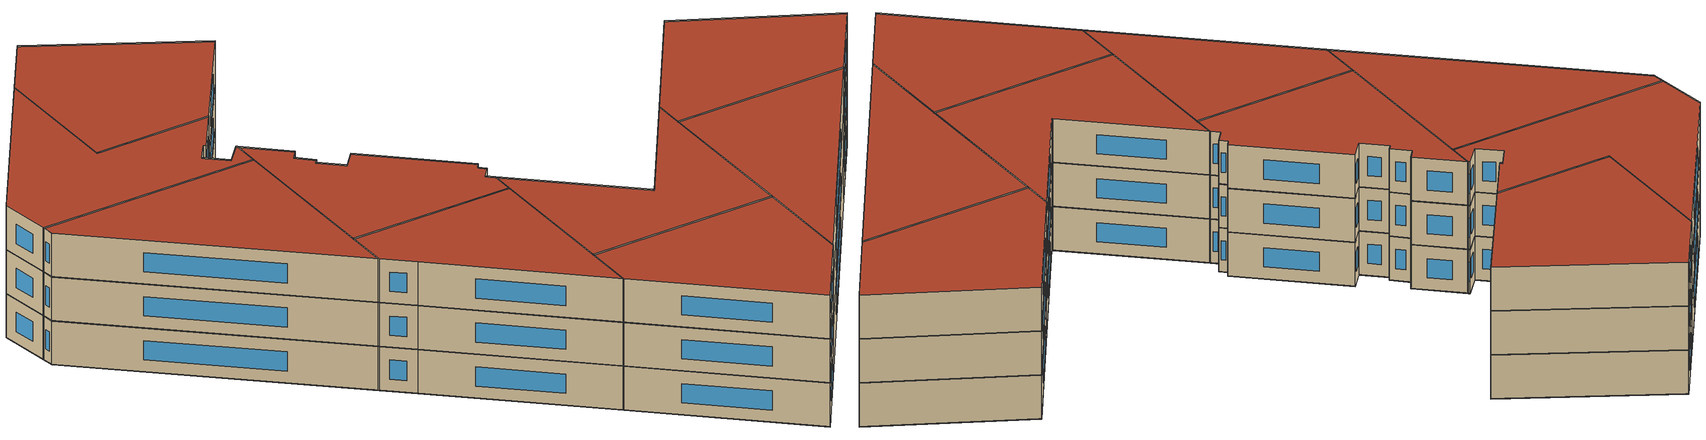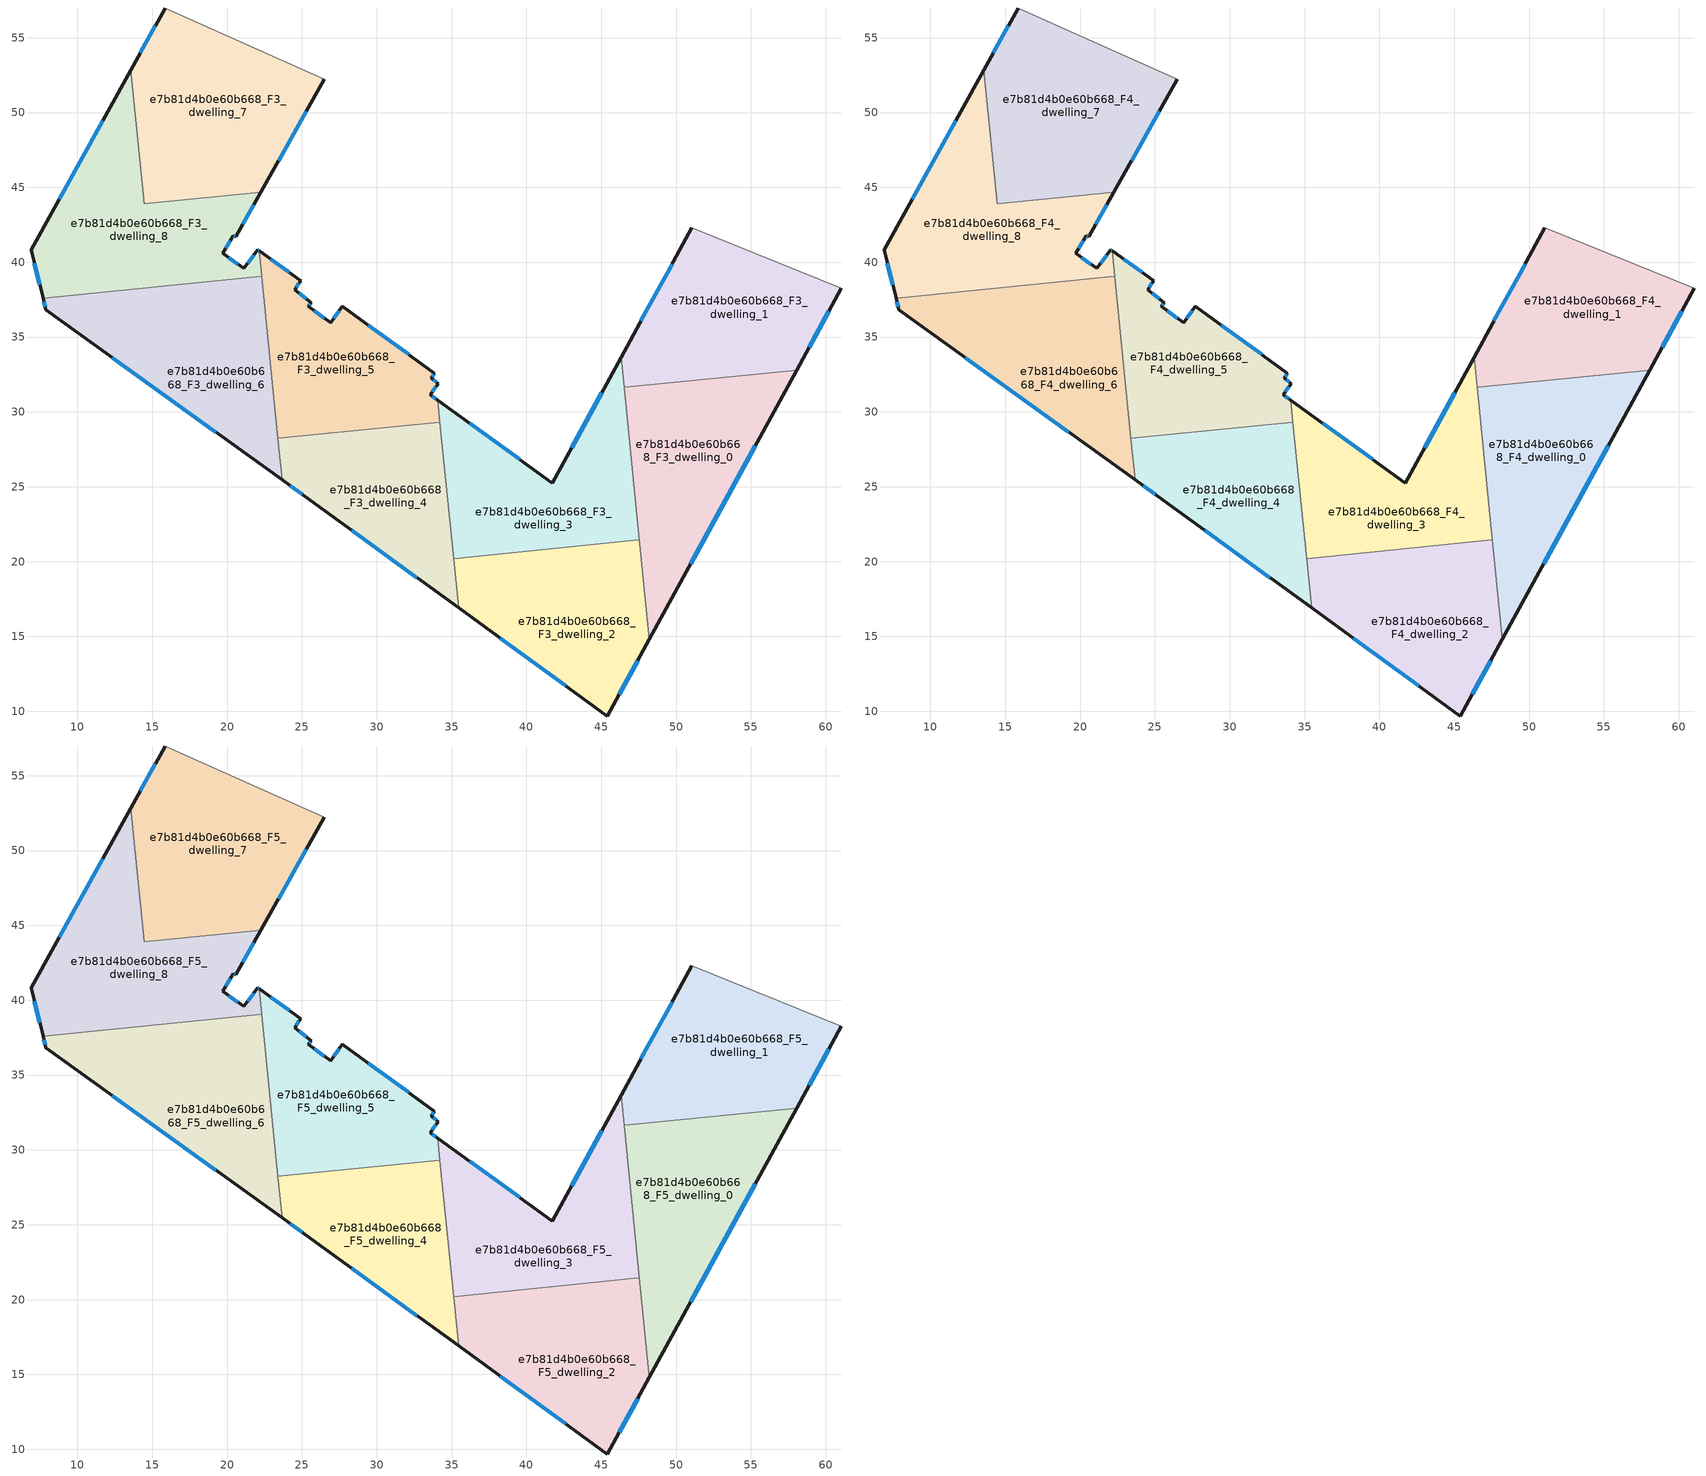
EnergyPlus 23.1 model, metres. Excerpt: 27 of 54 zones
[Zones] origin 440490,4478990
e7b81d4b0e60b668_F3_dwelling_0
 floor to e7b81d4b0e60b668_F2_dwelling_0 (EU_floor_Construction): 48.21,14.81 58.04,32.79 46.52,31.64 z9
 wall outside (EU_wall_Construction): 58.04,32.79 48.21,14.81 z9:12
 wall to e7b81d4b0e60b668_F3_dwelling_1 (EU_wall_Construction): 46.52,31.64 58.04,32.79 z9:12
 wall to e7b81d4b0e60b668_F3_dwelling_3 (EU_wall_Construction): 47.54,21.45 46.52,31.64 z9:12
 wall to e7b81d4b0e60b668_F3_dwelling_2 (EU_wall_Construction): 48.21,14.81 47.54,21.45 z9:12
 window (EU_Window_Construction): 55.28,27.74 50.97,19.86 z9.84:11.16
e7b81d4b0e60b668_F3_dwelling_1
 floor to e7b81d4b0e60b668_F2_dwelling_1 (EU_floor_Construction): 58.04,32.79 61.04,38.27 51.06,42.31 46.32,33.65 46.52,31.64 z9
 wall outside (EU_wall_Construction): 46.32,33.65 51.06,42.31 / 61.04,38.27 58.04,32.79 z9:12
 wall adiabatic (EU_wall_Construction): 51.06,42.31 61.04,38.27 z9:12
 wall to e7b81d4b0e60b668_F3_dwelling_3 (EU_wall_Construction): 46.52,31.64 46.32,33.65 z9:12
 window (EU_Window_Construction): 47.65,36.08 49.73,39.88 / 60.2,36.73 58.89,34.33 z9.84:11.16
e7b81d4b0e60b668_F3_dwelling_2
 floor to e7b81d4b0e60b668_F2_dwelling_2 (EU_floor_Construction): 45.41,9.68 48.21,14.81 47.54,21.45 35.13,20.21 35.46,16.91 z9
 wall outside (EU_wall_Construction): 48.21,14.81 45.41,9.68 35.46,16.91 z9:12
 wall to e7b81d4b0e60b668_F3_dwelling_3 (EU_wall_Construction): 35.13,20.21 47.54,21.45 z9:12
 wall to e7b81d4b0e60b668_F3_dwelling_4 (EU_wall_Construction): 35.46,16.91 35.13,20.21 z9:12
 window (EU_Window_Construction): 47.42,13.37 46.19,11.12 / 42.61,11.71 38.25,14.88 z9.84:11.16
e7b81d4b0e60b668_F3_dwelling_3
 floor to e7b81d4b0e60b668_F2_dwelling_3 (EU_floor_Construction): 47.54,21.45 46.32,33.65 41.72,25.24 41.67,25.28 34.07,30.79 35.13,20.21 z9
 wall outside (EU_wall_Construction): 34.07,30.79 41.67,25.28 41.72,25.24 46.32,33.65 z9:12
 wall to e7b81d4b0e60b668_F3_dwelling_5 (EU_wall_Construction): 34.22,29.33 34.07,30.79 z9:12
 wall to e7b81d4b0e60b668_F3_dwelling_4 (EU_wall_Construction): 35.13,20.21 34.22,29.32 z9:12
 window (EU_Window_Construction): 43.01,27.6 45.03,31.29 / 36.21,29.24 39.54,26.83 z9.84:11.16
e7b81d4b0e60b668_F3_dwelling_4
 floor to e7b81d4b0e60b668_F2_dwelling_4 (EU_floor_Construction): 35.46,16.91 34.22,29.33 23.4,28.24 23.68,25.46 25.55,24.11 z9
 wall outside (EU_wall_Construction): 35.46,16.91 25.55,24.11 23.68,25.46 z9:12
 wall to e7b81d4b0e60b668_F3_dwelling_5 (EU_wall_Construction): 23.4,28.24 34.22,29.33 z9:12
 wall to e7b81d4b0e60b668_F3_dwelling_6 (EU_wall_Construction): 23.68,25.46 23.4,28.24 z9:12
 window (EU_Window_Construction): 25.03,24.49 24.2,25.08 / 32.68,18.93 28.34,22.09 z9.84:11.16
e7b81d4b0e60b668_F3_dwelling_5
 floor to e7b81d4b0e60b668_F2_dwelling_5 (EU_floor_Construction): 34.22,29.33 34.07,30.79 33.57,31.15 34.09,31.9 33.64,32.26 33.85,32.6 27.71,37.06 26.91,35.96 25.42,37.06 25.61,37.31 24.51,38.16 24.91,38.76 22.14,40.77 23.4,28.24 z9
 wall outside (EU_wall_Construction): 22.14,40.77 24.91,38.76 24.51,38.16 25.61,37.31 25.42,37.06 26.91,35.96 27.71,37.06 33.85,32.6 33.64,32.26 34.09,31.9 33.57,31.15 34.07,30.79 z9:12
 wall to e7b81d4b0e60b668_F3_dwelling_8 (EU_wall_Construction): 22.31,39.05 22.14,40.77 z9:12
 wall to e7b81d4b0e60b668_F3_dwelling_6 (EU_wall_Construction): 23.4,28.24 22.31,39.05 z9:12
 window (EU_Window_Construction): 25.84,36.75 26.49,36.27 / 27.13,36.27 27.48,36.75 / 29.43,35.8 32.13,33.85 / 33.79,32.5 33.7,32.35 / 33.77,32.16 33.97,32 / 33.95,31.69 33.72,31.36 / 33.71,31.05 33.93,30.89 / 22.92,40.21 24.14,39.33 / 24.8,38.59 24.62,38.33 / 24.82,37.92 25.3,37.55 / 25.55,37.24 25.47,37.13 z9.84:11.16
e7b81d4b0e60b668_F3_dwelling_6
 floor to e7b81d4b0e60b668_F2_dwelling_6 (EU_floor_Construction): 23.68,25.46 22.31,39.05 7.7,37.59 7.89,36.81 z9
 wall outside (EU_wall_Construction): 23.68,25.46 7.89,36.81 7.7,37.59 z9:12
 wall to e7b81d4b0e60b668_F3_dwelling_8 (EU_wall_Construction): 7.7,37.59 22.31,39.05 z9:12
 window (EU_Window_Construction): 7.84,37.03 7.75,37.37 / 19.24,28.65 12.32,33.62 z9.84:11.16
e7b81d4b0e60b668_F3_dwelling_7
 floor to e7b81d4b0e60b668_F2_dwelling_7 (EU_floor_Construction): 22.24,44.68 26.49,52.22 15.86,56.99 13.55,52.82 14.45,43.9 z9
 wall outside (EU_wall_Construction): 26.49,52.22 22.24,44.68 / 13.55,52.82 15.86,56.99 z9:12
 wall to e7b81d4b0e60b668_F3_dwelling_8 (EU_wall_Construction): 22.24,44.68 14.45,43.9 13.55,52.82 z9:12
 wall adiabatic (EU_wall_Construction): 15.86,56.99 26.49,52.22 z9:12
 window (EU_Window_Construction): 25.29,50.1 23.43,46.8 / 14.2,53.99 15.21,55.82 z9.84:11.16
e7b81d4b0e60b668_F3_dwelling_8
 floor to e7b81d4b0e60b668_F2_dwelling_8 (EU_floor_Construction): 22.31,39.05 22.14,40.77 22.06,40.83 21.12,39.58 19.7,40.59 20.39,41.78 20.56,41.7 22.24,44.68 14.45,43.9 13.55,52.82 6.9,40.83 7.7,37.59 z9
 wall outside (EU_wall_Construction): 22.24,44.68 20.56,41.7 20.39,41.78 19.7,40.59 21.12,39.58 22.06,40.83 22.14,40.77 / 7.7,37.59 6.9,40.83 13.55,52.82 z9:12
 window (EU_Window_Construction): 21.77,43.84 21.03,42.53 / 20.51,41.72 20.44,41.75 / 20.2,41.44 19.89,40.93 / 20.1,40.31 20.72,39.87 / 21.38,39.93 21.79,40.48 / 22.08,40.81 22.12,40.79 / 7.48,38.5 7.13,39.92 / 8.77,44.2 11.68,49.45 z9.84:11.16
e7b81d4b0e60b668_F4_dwelling_0
 floor to e7b81d4b0e60b668_F3_dwelling_0 (EU_floor_Construction): 48.21,14.81 58.04,32.79 46.52,31.64 z12
 wall outside (EU_wall_Construction): 58.04,32.79 48.21,14.81 z12:15
 wall to e7b81d4b0e60b668_F4_dwelling_1 (EU_wall_Construction): 46.52,31.64 58.04,32.79 z12:15
 wall to e7b81d4b0e60b668_F4_dwelling_3 (EU_wall_Construction): 47.54,21.45 46.52,31.64 z12:15
 wall to e7b81d4b0e60b668_F4_dwelling_2 (EU_wall_Construction): 48.21,14.81 47.54,21.45 z12:15
 window (EU_Window_Construction): 55.28,27.74 50.97,19.86 z12.84:14.16
e7b81d4b0e60b668_F4_dwelling_1
 floor to e7b81d4b0e60b668_F3_dwelling_1 (EU_floor_Construction): 58.04,32.79 61.04,38.27 51.06,42.31 46.32,33.65 46.52,31.64 z12
 wall outside (EU_wall_Construction): 46.32,33.65 51.06,42.31 / 61.04,38.27 58.04,32.79 z12:15
 wall adiabatic (EU_wall_Construction): 51.06,42.31 61.04,38.27 z12:15
 wall to e7b81d4b0e60b668_F4_dwelling_3 (EU_wall_Construction): 46.52,31.64 46.32,33.65 z12:15
 window (EU_Window_Construction): 47.65,36.08 49.73,39.88 / 60.2,36.73 58.89,34.33 z12.84:14.16
e7b81d4b0e60b668_F4_dwelling_2
 floor to e7b81d4b0e60b668_F3_dwelling_2 (EU_floor_Construction): 45.41,9.68 48.21,14.81 47.54,21.45 35.13,20.21 35.46,16.91 z12
 wall outside (EU_wall_Construction): 48.21,14.81 45.41,9.68 35.46,16.91 z12:15
 wall to e7b81d4b0e60b668_F4_dwelling_3 (EU_wall_Construction): 35.13,20.21 47.54,21.45 z12:15
 wall to e7b81d4b0e60b668_F4_dwelling_4 (EU_wall_Construction): 35.46,16.91 35.13,20.21 z12:15
 window (EU_Window_Construction): 47.42,13.37 46.19,11.12 / 42.61,11.71 38.25,14.88 z12.84:14.16
e7b81d4b0e60b668_F4_dwelling_3
 floor to e7b81d4b0e60b668_F3_dwelling_3 (EU_floor_Construction): 47.54,21.45 46.32,33.65 41.72,25.24 41.67,25.28 34.07,30.79 35.13,20.21 z12
 wall outside (EU_wall_Construction): 34.07,30.79 41.67,25.28 41.72,25.24 46.32,33.65 z12:15
 wall to e7b81d4b0e60b668_F4_dwelling_5 (EU_wall_Construction): 34.22,29.33 34.07,30.79 z12:15
 wall to e7b81d4b0e60b668_F4_dwelling_4 (EU_wall_Construction): 35.13,20.21 34.22,29.32 z12:15
 window (EU_Window_Construction): 43.01,27.6 45.03,31.29 / 36.21,29.24 39.54,26.83 z12.84:14.16
e7b81d4b0e60b668_F4_dwelling_4
 floor to e7b81d4b0e60b668_F3_dwelling_4 (EU_floor_Construction): 35.46,16.91 34.22,29.33 23.4,28.24 23.68,25.46 25.55,24.11 z12
 wall outside (EU_wall_Construction): 35.46,16.91 25.55,24.11 23.68,25.46 z12:15
 wall to e7b81d4b0e60b668_F4_dwelling_5 (EU_wall_Construction): 23.4,28.24 34.22,29.33 z12:15
 wall to e7b81d4b0e60b668_F4_dwelling_6 (EU_wall_Construction): 23.68,25.46 23.4,28.24 z12:15
 window (EU_Window_Construction): 25.03,24.49 24.2,25.08 / 32.68,18.93 28.34,22.09 z12.84:14.16
e7b81d4b0e60b668_F4_dwelling_5
 floor to e7b81d4b0e60b668_F3_dwelling_5 (EU_floor_Construction): 34.22,29.33 34.07,30.79 33.57,31.15 34.09,31.9 33.64,32.26 33.85,32.6 27.71,37.06 26.91,35.96 25.42,37.06 25.61,37.31 24.51,38.16 24.91,38.76 22.14,40.77 23.4,28.24 z12
 wall outside (EU_wall_Construction): 22.14,40.77 24.91,38.76 24.51,38.16 25.61,37.31 25.42,37.06 26.91,35.96 27.71,37.06 33.85,32.6 33.64,32.26 34.09,31.9 33.57,31.15 34.07,30.79 z12:15
 wall to e7b81d4b0e60b668_F4_dwelling_8 (EU_wall_Construction): 22.31,39.05 22.14,40.77 z12:15
 wall to e7b81d4b0e60b668_F4_dwelling_6 (EU_wall_Construction): 23.4,28.24 22.31,39.05 z12:15
 window (EU_Window_Construction): 25.84,36.75 26.49,36.27 / 27.13,36.27 27.48,36.75 / 29.43,35.8 32.13,33.85 / 33.79,32.5 33.7,32.35 / 33.77,32.16 33.97,32 / 33.95,31.69 33.72,31.36 / 33.71,31.05 33.93,30.89 / 22.92,40.21 24.14,39.33 / 24.8,38.59 24.62,38.33 / 24.82,37.92 25.3,37.55 / 25.55,37.24 25.47,37.13 z12.84:14.16
e7b81d4b0e60b668_F4_dwelling_6
 floor to e7b81d4b0e60b668_F3_dwelling_6 (EU_floor_Construction): 23.68,25.46 22.31,39.05 7.7,37.59 7.89,36.81 z12
 wall outside (EU_wall_Construction): 23.68,25.46 7.89,36.81 7.7,37.59 z12:15
 wall to e7b81d4b0e60b668_F4_dwelling_8 (EU_wall_Construction): 7.7,37.59 22.31,39.05 z12:15
 window (EU_Window_Construction): 7.84,37.03 7.75,37.37 / 19.24,28.65 12.32,33.62 z12.84:14.16
e7b81d4b0e60b668_F4_dwelling_7
 floor to e7b81d4b0e60b668_F3_dwelling_7 (EU_floor_Construction): 22.24,44.68 26.49,52.22 15.86,56.99 13.55,52.82 14.45,43.9 z12
 wall outside (EU_wall_Construction): 26.49,52.22 22.24,44.68 / 13.55,52.82 15.86,56.99 z12:15
 wall to e7b81d4b0e60b668_F4_dwelling_8 (EU_wall_Construction): 22.24,44.68 14.45,43.9 13.55,52.82 z12:15
 wall adiabatic (EU_wall_Construction): 15.86,56.99 26.49,52.22 z12:15
 window (EU_Window_Construction): 25.29,50.1 23.43,46.8 / 14.2,53.99 15.21,55.82 z12.84:14.16
e7b81d4b0e60b668_F4_dwelling_8
 floor to e7b81d4b0e60b668_F3_dwelling_8 (EU_floor_Construction): 22.31,39.05 22.14,40.77 22.06,40.83 21.12,39.58 19.7,40.59 20.39,41.78 20.56,41.7 22.24,44.68 14.45,43.9 13.55,52.82 6.9,40.83 7.7,37.59 z12
 wall outside (EU_wall_Construction): 22.24,44.68 20.56,41.7 20.39,41.78 19.7,40.59 21.12,39.58 22.06,40.83 22.14,40.77 / 7.7,37.59 6.9,40.83 13.55,52.82 z12:15
 window (EU_Window_Construction): 21.77,43.84 21.03,42.53 / 20.51,41.72 20.44,41.75 / 20.2,41.44 19.89,40.93 / 20.1,40.31 20.72,39.87 / 21.38,39.93 21.79,40.48 / 22.08,40.81 22.12,40.79 / 7.48,38.5 7.13,39.92 / 8.77,44.2 11.68,49.45 z12.84:14.16
e7b81d4b0e60b668_F5_dwelling_0
 floor to e7b81d4b0e60b668_F4_dwelling_0 (EU_floor_Construction): 48.21,14.81 58.04,32.79 46.52,31.64 z15
 wall outside (EU_wall_Construction): 58.04,32.79 48.21,14.81 z15:18
 wall to e7b81d4b0e60b668_F5_dwelling_1 (EU_wall_Construction): 46.52,31.64 58.04,32.79 z15:18
 wall to e7b81d4b0e60b668_F5_dwelling_3 (EU_wall_Construction): 47.54,21.45 46.52,31.64 z15:18
 wall to e7b81d4b0e60b668_F5_dwelling_2 (EU_wall_Construction): 48.21,14.81 47.54,21.45 z15:18
 window (EU_Window_Construction): 55.28,27.74 50.97,19.86 z15.84:17.16
 roof outside (EU_roof_Construction): 58.04,32.79 48.21,14.81 46.52,31.64 z18
e7b81d4b0e60b668_F5_dwelling_1
 floor to e7b81d4b0e60b668_F4_dwelling_1 (EU_floor_Construction): 58.04,32.79 61.04,38.27 51.06,42.31 46.32,33.65 46.52,31.64 z15
 wall outside (EU_wall_Construction): 46.32,33.65 51.06,42.31 / 61.04,38.27 58.04,32.79 z15:18
 wall adiabatic (EU_wall_Construction): 51.06,42.31 61.04,38.27 z15:18
 wall to e7b81d4b0e60b668_F5_dwelling_3 (EU_wall_Construction): 46.52,31.64 46.32,33.65 z15:18
 window (EU_Window_Construction): 47.65,36.08 49.73,39.88 / 60.2,36.73 58.89,34.33 z15.84:17.16
 roof outside (EU_roof_Construction): 61.04,38.27 58.04,32.79 46.52,31.64 46.32,33.65 51.06,42.31 z18
e7b81d4b0e60b668_F5_dwelling_2
 floor to e7b81d4b0e60b668_F4_dwelling_2 (EU_floor_Construction): 45.41,9.68 48.21,14.81 47.54,21.45 35.13,20.21 35.46,16.91 z15
 wall outside (EU_wall_Construction): 48.21,14.81 45.41,9.68 35.46,16.91 z15:18
 wall to e7b81d4b0e60b668_F5_dwelling_3 (EU_wall_Construction): 35.13,20.21 47.54,21.45 z15:18
 wall to e7b81d4b0e60b668_F5_dwelling_4 (EU_wall_Construction): 35.46,16.91 35.13,20.21 z15:18
 window (EU_Window_Construction): 47.42,13.37 46.19,11.12 / 42.61,11.71 38.25,14.88 z15.84:17.16
 roof outside (EU_roof_Construction): 47.54,21.45 48.21,14.81 45.41,9.68 35.46,16.91 35.13,20.21 z18
e7b81d4b0e60b668_F5_dwelling_3
 floor to e7b81d4b0e60b668_F4_dwelling_3 (EU_floor_Construction): 47.54,21.45 46.32,33.65 41.72,25.24 41.67,25.28 34.07,30.79 35.13,20.21 z15
 wall outside (EU_wall_Construction): 34.07,30.79 41.67,25.28 41.72,25.24 46.32,33.65 z15:18
 wall to e7b81d4b0e60b668_F5_dwelling_5 (EU_wall_Construction): 34.22,29.33 34.07,30.79 z15:18
 wall to e7b81d4b0e60b668_F5_dwelling_4 (EU_wall_Construction): 35.13,20.21 34.22,29.32 z15:18
 window (EU_Window_Construction): 43.01,27.6 45.03,31.29 / 36.21,29.24 39.54,26.83 z15.84:17.16
 roof outside (EU_roof_Construction): 46.32,33.65 47.54,21.45 35.13,20.21 34.07,30.79 41.67,25.28 41.72,25.24 z18
e7b81d4b0e60b668_F5_dwelling_4
 floor to e7b81d4b0e60b668_F4_dwelling_4 (EU_floor_Construction): 35.46,16.91 34.22,29.33 23.4,28.24 23.68,25.46 25.55,24.11 z15
 wall outside (EU_wall_Construction): 35.46,16.91 25.55,24.11 23.68,25.46 z15:18
 wall to e7b81d4b0e60b668_F5_dwelling_5 (EU_wall_Construction): 23.4,28.24 34.22,29.33 z15:18
 wall to e7b81d4b0e60b668_F5_dwelling_6 (EU_wall_Construction): 23.68,25.46 23.4,28.24 z15:18
 window (EU_Window_Construction): 25.03,24.49 24.2,25.08 / 32.68,18.93 28.34,22.09 z15.84:17.16
 roof outside (EU_roof_Construction): 34.22,29.33 35.46,16.91 25.55,24.11 23.68,25.46 23.4,28.24 z18
e7b81d4b0e60b668_F5_dwelling_5
 floor to e7b81d4b0e60b668_F4_dwelling_5 (EU_floor_Construction): 34.22,29.33 34.07,30.79 33.57,31.15 34.09,31.9 33.64,32.26 33.85,32.6 27.71,37.06 26.91,35.96 25.42,37.06 25.61,37.31 24.51,38.16 24.91,38.76 22.14,40.77 23.4,28.24 z15
 wall outside (EU_wall_Construction): 22.14,40.77 24.91,38.76 24.51,38.16 25.61,37.31 25.42,37.06 26.91,35.96 27.71,37.06 33.85,32.6 33.64,32.26 34.09,31.9 33.57,31.15 34.07,30.79 z15:18
 wall to e7b81d4b0e60b668_F5_dwelling_8 (EU_wall_Construction): 22.31,39.05 22.14,40.77 z15:18
 wall to e7b81d4b0e60b668_F5_dwelling_6 (EU_wall_Construction): 23.4,28.24 22.31,39.05 z15:18
 window (EU_Window_Construction): 25.84,36.75 26.49,36.27 / 27.13,36.27 27.48,36.75 / 29.43,35.8 32.13,33.85 / 33.79,32.5 33.7,32.35 / 33.77,32.16 33.97,32 / 33.95,31.69 33.72,31.36 / 33.71,31.05 33.93,30.89 / 22.92,40.21 24.14,39.33 / 24.8,38.59 24.62,38.33 / 24.82,37.92 25.3,37.55 / 25.55,37.24 25.47,37.13 z15.84:17.16
 roof outside (EU_roof_Construction): 27.71,37.06 33.85,32.6 33.64,32.26 34.09,31.9 33.57,31.15 34.07,30.79 34.22,29.33 23.4,28.24 22.14,40.77 24.91,38.76 24.51,38.16 25.61,37.31 25.42,37.06 26.91,35.96 z18
e7b81d4b0e60b668_F5_dwelling_6
 floor to e7b81d4b0e60b668_F4_dwelling_6 (EU_floor_Construction): 23.68,25.46 22.31,39.05 7.7,37.59 7.89,36.81 z15
 wall outside (EU_wall_Construction): 23.68,25.46 7.89,36.81 7.7,37.59 z15:18
 wall to e7b81d4b0e60b668_F5_dwelling_8 (EU_wall_Construction): 7.7,37.59 22.31,39.05 z15:18
 window (EU_Window_Construction): 7.84,37.03 7.75,37.37 / 19.24,28.65 12.32,33.62 z15.84:17.16
 roof outside (EU_roof_Construction): 22.31,39.05 23.68,25.46 7.89,36.81 7.7,37.59 z18
e7b81d4b0e60b668_F5_dwelling_7
 floor to e7b81d4b0e60b668_F4_dwelling_7 (EU_floor_Construction): 22.24,44.68 26.49,52.22 15.86,56.99 13.55,52.82 14.45,43.9 z15
 wall outside (EU_wall_Construction): 26.49,52.22 22.24,44.68 / 13.55,52.82 15.86,56.99 z15:18
 wall to e7b81d4b0e60b668_F5_dwelling_8 (EU_wall_Construction): 22.24,44.68 14.45,43.9 13.55,52.82 z15:18
 wall adiabatic (EU_wall_Construction): 15.86,56.99 26.49,52.22 z15:18
 window (EU_Window_Construction): 25.29,50.1 23.43,46.8 / 14.2,53.99 15.21,55.82 z15.84:17.16
 roof outside (EU_roof_Construction): 26.49,52.22 22.24,44.68 14.45,43.9 13.55,52.82 15.86,56.99 z18
e7b81d4b0e60b668_F5_dwelling_8
 floor to e7b81d4b0e60b668_F4_dwelling_8 (EU_floor_Construction): 22.31,39.05 22.14,40.77 22.06,40.83 21.12,39.58 19.7,40.59 20.39,41.78 20.56,41.7 22.24,44.68 14.45,43.9 13.55,52.82 6.9,40.83 7.7,37.59 z15
 wall outside (EU_wall_Construction): 22.24,44.68 20.56,41.7 20.39,41.78 19.7,40.59 21.12,39.58 22.06,40.83 22.14,40.77 / 7.7,37.59 6.9,40.83 13.55,52.82 z15:18
 window (EU_Window_Construction): 21.77,43.84 21.03,42.53 / 20.51,41.72 20.44,41.75 / 20.2,41.44 19.89,40.93 / 20.1,40.31 20.72,39.87 / 21.38,39.93 21.79,40.48 / 22.08,40.81 22.12,40.79 / 7.48,38.5 7.13,39.92 / 8.77,44.2 11.68,49.45 z15.84:17.16
 roof outside (EU_roof_Construction): 22.24,44.68 20.56,41.7 20.39,41.78 19.7,40.59 21.12,39.58 22.06,40.83 22.14,40.77 22.31,39.05 7.7,37.59 6.9,40.83 13.55,52.82 14.45,43.9 z18
[Building]
EU S2 Campaign: North Axis=0; Terrain=City; Solar Distribution=FullExterior
[Site:Location]
Madrid: Latitude=40.5; Longitude=-3.5; Time Zone=1; Elevation=609
[SizingPeriod:WeatherFileDays]
AnnualSizingPeriod: Begin Month=1; Begin Day of Month=1; End Month=12; End Day of Month=31; Day of Week for Start Day=Monday; Use Weather File Daylight Saving Period=No; Use Weather File Rain and Snow Indicators=No
[MATERIAL]
EU_InternalMass_Material: Roughness=MediumRough; Thickness=0.1; Conductivity=1; Density=1800; Specific Heat=900; Thermal Absorptance=0.9; Solar Absorptance=0.7; Visible Absorptance=0.7
[MATERIAL:NOMASS] Roughness=MediumRough; Thermal Absorptance=0.9; Solar Absorptance=0.7; Visible Absorptance=0.7
Name | Thermal Resistance
EU_wall_NoMass; EU_roof_NoMass | 2.16768
EU_floor_NoMass | 1.14339
[WINDOWMATERIAL:SIMPLEGLAZINGSYSTEM]
EU_Window_SimpleGlazing: UFactor=3.23888; Solar Heat Gain Coefficient=0.85; Visible Transmittance=0.85
[CONSTRUCTION]
EU_wall_Construction: EU_wall_NoMass
EU_roof_Construction: EU_roof_NoMass
EU_floor_Construction: EU_floor_NoMass
EU_InternalMass_Construction: EU_InternalMass_Material
EU_Window_Construction: EU_Window_SimpleGlazing
[ZONE] Type=1; Multiplier=1; Ceiling Height=autocalculate; Floor Area=autocalculate; Part of Total Floor Area=Yes
Name | Volume
e7b81d4b0e60b668_F3_dwelling_0; e7b81d4b0e60b668_F4_dwelling_0; e7b81d4b0e60b668_F5_dwelling_0 | 293.744
e7b81d4b0e60b668_F3_dwelling_1; e7b81d4b0e60b668_F4_dwelling_1; e7b81d4b0e60b668_F5_dwelling_1 | 293.712
e7b81d4b0e60b668_F3_dwelling_2; e7b81d4b0e60b668_F4_dwelling_2; e7b81d4b0e60b668_F5_dwelling_2 | 293.648
e7b81d4b0e60b668_F3_dwelling_3; e7b81d4b0e60b668_F4_dwelling_3; e7b81d4b0e60b668_F5_dwelling_3 | 293.697
e7b81d4b0e60b668_F3_dwelling_4; e7b81d4b0e60b668_F4_dwelling_4; e7b81d4b0e60b668_F5_dwelling_4 | 248.99
e7b81d4b0e60b668_F3_dwelling_5; e7b81d4b0e60b668_F4_dwelling_5; e7b81d4b0e60b668_F5_dwelling_5 | 248.988
e7b81d4b0e60b668_F3_dwelling_6; e7b81d4b0e60b668_F4_dwelling_6; e7b81d4b0e60b668_F5_dwelling_6 | 316.08
e7b81d4b0e60b668_F3_dwelling_7; e7b81d4b0e60b668_F4_dwelling_7; e7b81d4b0e60b668_F5_dwelling_7 | 338.457
e7b81d4b0e60b668_F3_dwelling_8; e7b81d4b0e60b668_F4_dwelling_8; e7b81d4b0e60b668_F5_dwelling_8 | 316.096
[INTERNALMASS] Construction=EU_InternalMass_Construction
Name | Zone or ZoneList | Surface Area
e7b81d4b0e60b668_F3_dwelling_0_EU_InternalMass | e7b81d4b0e60b668_F3_dwelling_0 | 97.9115
e7b81d4b0e60b668_F3_dwelling_1_EU_InternalMass | e7b81d4b0e60b668_F3_dwelling_1 | 97.9032
e7b81d4b0e60b668_F3_dwelling_2_EU_InternalMass | e7b81d4b0e60b668_F3_dwelling_2 | 97.8809
e7b81d4b0e60b668_F3_dwelling_3_EU_InternalMass | e7b81d4b0e60b668_F3_dwelling_3 | 97.8991
e7b81d4b0e60b668_F3_dwelling_4_EU_InternalMass | e7b81d4b0e60b668_F3_dwelling_4 | 82.9968
e7b81d4b0e60b668_F3_dwelling_5_EU_InternalMass | e7b81d4b0e60b668_F3_dwelling_5 | 82.9958
e7b81d4b0e60b668_F3_dwelling_6_EU_InternalMass | e7b81d4b0e60b668_F3_dwelling_6 | 105.367
e7b81d4b0e60b668_F3_dwelling_7_EU_InternalMass | e7b81d4b0e60b668_F3_dwelling_7 | 112.819
e7b81d4b0e60b668_F3_dwelling_8_EU_InternalMass | e7b81d4b0e60b668_F3_dwelling_8 | 105.365
e7b81d4b0e60b668_F4_dwelling_0_EU_InternalMass | e7b81d4b0e60b668_F4_dwelling_0 | 97.9115
e7b81d4b0e60b668_F4_dwelling_1_EU_InternalMass | e7b81d4b0e60b668_F4_dwelling_1 | 97.9032
e7b81d4b0e60b668_F4_dwelling_2_EU_InternalMass | e7b81d4b0e60b668_F4_dwelling_2 | 97.8809
e7b81d4b0e60b668_F4_dwelling_3_EU_InternalMass | e7b81d4b0e60b668_F4_dwelling_3 | 97.8991
e7b81d4b0e60b668_F4_dwelling_4_EU_InternalMass | e7b81d4b0e60b668_F4_dwelling_4 | 82.9968
e7b81d4b0e60b668_F4_dwelling_5_EU_InternalMass | e7b81d4b0e60b668_F4_dwelling_5 | 82.9958
e7b81d4b0e60b668_F4_dwelling_6_EU_InternalMass | e7b81d4b0e60b668_F4_dwelling_6 | 105.367
e7b81d4b0e60b668_F4_dwelling_7_EU_InternalMass | e7b81d4b0e60b668_F4_dwelling_7 | 112.819
e7b81d4b0e60b668_F4_dwelling_8_EU_InternalMass | e7b81d4b0e60b668_F4_dwelling_8 | 105.365
e7b81d4b0e60b668_F5_dwelling_0_EU_InternalMass | e7b81d4b0e60b668_F5_dwelling_0 | 97.9115
e7b81d4b0e60b668_F5_dwelling_1_EU_InternalMass | e7b81d4b0e60b668_F5_dwelling_1 | 97.9032
e7b81d4b0e60b668_F5_dwelling_2_EU_InternalMass | e7b81d4b0e60b668_F5_dwelling_2 | 97.8809
e7b81d4b0e60b668_F5_dwelling_3_EU_InternalMass | e7b81d4b0e60b668_F5_dwelling_3 | 97.8991
e7b81d4b0e60b668_F5_dwelling_4_EU_InternalMass | e7b81d4b0e60b668_F5_dwelling_4 | 82.9968
e7b81d4b0e60b668_F5_dwelling_5_EU_InternalMass | e7b81d4b0e60b668_F5_dwelling_5 | 82.9958
e7b81d4b0e60b668_F5_dwelling_6_EU_InternalMass | e7b81d4b0e60b668_F5_dwelling_6 | 105.367
e7b81d4b0e60b668_F5_dwelling_7_EU_InternalMass | e7b81d4b0e60b668_F5_dwelling_7 | 112.819
e7b81d4b0e60b668_F5_dwelling_8_EU_InternalMass | e7b81d4b0e60b668_F5_dwelling_8 | 105.365
[OTHEREQUIPMENT] Fuel Type=Electricity; Design Level Calculation Method=Watts/Area; Power per Zone Floor Area=1; Fraction Latent=0; Fraction Radiant=0; Fraction Lost=0; Carbon Dioxide Generation Rate=0; EndUse Subcategory=EU_Step8_InternalGains
Name | Zone or ZoneList or Space or SpaceList | Schedule
EU_Step8_InternalGain_e7b81d4b0e60b668_F3_dwelling_0_f000 | e7b81d4b0e60b668_F3_dwelling_0 | EU_Step8_GainSchedule_e7b81d4b0e60b668_F3_dwelling_0_f000
EU_Step8_InternalGain_e7b81d4b0e60b668_F3_dwelling_1_f000 | e7b81d4b0e60b668_F3_dwelling_1 | EU_Step8_GainSchedule_e7b81d4b0e60b668_F3_dwelling_1_f000
EU_Step8_InternalGain_e7b81d4b0e60b668_F3_dwelling_2_f000 | e7b81d4b0e60b668_F3_dwelling_2 | EU_Step8_GainSchedule_e7b81d4b0e60b668_F3_dwelling_2_f000
EU_Step8_InternalGain_e7b81d4b0e60b668_F3_dwelling_3_f000 | e7b81d4b0e60b668_F3_dwelling_3 | EU_Step8_GainSchedule_e7b81d4b0e60b668_F3_dwelling_3_f000
EU_Step8_InternalGain_e7b81d4b0e60b668_F3_dwelling_4_f000 | e7b81d4b0e60b668_F3_dwelling_4 | EU_Step8_GainSchedule_e7b81d4b0e60b668_F3_dwelling_4_f000
EU_Step8_InternalGain_e7b81d4b0e60b668_F3_dwelling_5_f000 | e7b81d4b0e60b668_F3_dwelling_5 | EU_Step8_GainSchedule_e7b81d4b0e60b668_F3_dwelling_5_f000
EU_Step8_InternalGain_e7b81d4b0e60b668_F3_dwelling_6_f000 | e7b81d4b0e60b668_F3_dwelling_6 | EU_Step8_GainSchedule_e7b81d4b0e60b668_F3_dwelling_6_f000
EU_Step8_InternalGain_e7b81d4b0e60b668_F3_dwelling_7_f000 | e7b81d4b0e60b668_F3_dwelling_7 | EU_Step8_GainSchedule_e7b81d4b0e60b668_F3_dwelling_7_f000
EU_Step8_InternalGain_e7b81d4b0e60b668_F3_dwelling_8_f000 | e7b81d4b0e60b668_F3_dwelling_8 | EU_Step8_GainSchedule_e7b81d4b0e60b668_F3_dwelling_8_f000
EU_Step8_InternalGain_e7b81d4b0e60b668_F4_dwelling_0_f000 | e7b81d4b0e60b668_F4_dwelling_0 | EU_Step8_GainSchedule_e7b81d4b0e60b668_F4_dwelling_0_f000
EU_Step8_InternalGain_e7b81d4b0e60b668_F4_dwelling_1_f000 | e7b81d4b0e60b668_F4_dwelling_1 | EU_Step8_GainSchedule_e7b81d4b0e60b668_F4_dwelling_1_f000
EU_Step8_InternalGain_e7b81d4b0e60b668_F4_dwelling_2_f000 | e7b81d4b0e60b668_F4_dwelling_2 | EU_Step8_GainSchedule_e7b81d4b0e60b668_F4_dwelling_2_f000
EU_Step8_InternalGain_e7b81d4b0e60b668_F4_dwelling_3_f000 | e7b81d4b0e60b668_F4_dwelling_3 | EU_Step8_GainSchedule_e7b81d4b0e60b668_F4_dwelling_3_f000
EU_Step8_InternalGain_e7b81d4b0e60b668_F4_dwelling_4_f000 | e7b81d4b0e60b668_F4_dwelling_4 | EU_Step8_GainSchedule_e7b81d4b0e60b668_F4_dwelling_4_f000
EU_Step8_InternalGain_e7b81d4b0e60b668_F4_dwelling_5_f000 | e7b81d4b0e60b668_F4_dwelling_5 | EU_Step8_GainSchedule_e7b81d4b0e60b668_F4_dwelling_5_f000
EU_Step8_InternalGain_e7b81d4b0e60b668_F4_dwelling_6_f000 | e7b81d4b0e60b668_F4_dwelling_6 | EU_Step8_GainSchedule_e7b81d4b0e60b668_F4_dwelling_6_f000
EU_Step8_InternalGain_e7b81d4b0e60b668_F4_dwelling_7_f000 | e7b81d4b0e60b668_F4_dwelling_7 | EU_Step8_GainSchedule_e7b81d4b0e60b668_F4_dwelling_7_f000
EU_Step8_InternalGain_e7b81d4b0e60b668_F4_dwelling_8_f000 | e7b81d4b0e60b668_F4_dwelling_8 | EU_Step8_GainSchedule_e7b81d4b0e60b668_F4_dwelling_8_f000
EU_Step8_InternalGain_e7b81d4b0e60b668_F5_dwelling_0_f000 | e7b81d4b0e60b668_F5_dwelling_0 | EU_Step8_GainSchedule_e7b81d4b0e60b668_F5_dwelling_0_f000
EU_Step8_InternalGain_e7b81d4b0e60b668_F5_dwelling_1_f000 | e7b81d4b0e60b668_F5_dwelling_1 | EU_Step8_GainSchedule_e7b81d4b0e60b668_F5_dwelling_1_f000
EU_Step8_InternalGain_e7b81d4b0e60b668_F5_dwelling_2_f000 | e7b81d4b0e60b668_F5_dwelling_2 | EU_Step8_GainSchedule_e7b81d4b0e60b668_F5_dwelling_2_f000
EU_Step8_InternalGain_e7b81d4b0e60b668_F5_dwelling_3_f000 | e7b81d4b0e60b668_F5_dwelling_3 | EU_Step8_GainSchedule_e7b81d4b0e60b668_F5_dwelling_3_f000
EU_Step8_InternalGain_e7b81d4b0e60b668_F5_dwelling_4_f000 | e7b81d4b0e60b668_F5_dwelling_4 | EU_Step8_GainSchedule_e7b81d4b0e60b668_F5_dwelling_4_f000
EU_Step8_InternalGain_e7b81d4b0e60b668_F5_dwelling_5_f000 | e7b81d4b0e60b668_F5_dwelling_5 | EU_Step8_GainSchedule_e7b81d4b0e60b668_F5_dwelling_5_f000
EU_Step8_InternalGain_e7b81d4b0e60b668_F5_dwelling_6_f000 | e7b81d4b0e60b668_F5_dwelling_6 | EU_Step8_GainSchedule_e7b81d4b0e60b668_F5_dwelling_6_f000
EU_Step8_InternalGain_e7b81d4b0e60b668_F5_dwelling_7_f000 | e7b81d4b0e60b668_F5_dwelling_7 | EU_Step8_GainSchedule_e7b81d4b0e60b668_F5_dwelling_7_f000
EU_Step8_InternalGain_e7b81d4b0e60b668_F5_dwelling_8_f000 | e7b81d4b0e60b668_F5_dwelling_8 | EU_Step8_GainSchedule_e7b81d4b0e60b668_F5_dwelling_8_f000
[ZONEVENTILATION:DESIGNFLOWRATE] Schedule=EU_AlwaysOn; Design Flow Rate Calculation Method=AirChanges/Hour; Air Changes per Hour=0.480546; Ventilation Type=Natural; Fan Pressure Rise=0; Fan Total Efficiency=1; Constant Term Coefficient=1; Temperature Term Coefficient=0; Velocity Term Coefficient=0; Velocity Squared Term Coefficient=0; Minimum Indoor Temperature=-100; Maximum Indoor Temperature=100; Delta Temperature=-100; Minimum Outdoor Temperature=-100; Maximum Outdoor Temperature=100; Maximum Wind Speed=40
Name | Zone or ZoneList or Space or SpaceList
EU_ConstantAir_e7b81d4b0e60b668_F3_dwelling_0 | e7b81d4b0e60b668_F3_dwelling_0
EU_ConstantAir_e7b81d4b0e60b668_F3_dwelling_1 | e7b81d4b0e60b668_F3_dwelling_1
EU_ConstantAir_e7b81d4b0e60b668_F3_dwelling_2 | e7b81d4b0e60b668_F3_dwelling_2
EU_ConstantAir_e7b81d4b0e60b668_F3_dwelling_3 | e7b81d4b0e60b668_F3_dwelling_3
EU_ConstantAir_e7b81d4b0e60b668_F3_dwelling_4 | e7b81d4b0e60b668_F3_dwelling_4
EU_ConstantAir_e7b81d4b0e60b668_F3_dwelling_5 | e7b81d4b0e60b668_F3_dwelling_5
EU_ConstantAir_e7b81d4b0e60b668_F3_dwelling_6 | e7b81d4b0e60b668_F3_dwelling_6
EU_ConstantAir_e7b81d4b0e60b668_F3_dwelling_7 | e7b81d4b0e60b668_F3_dwelling_7
EU_ConstantAir_e7b81d4b0e60b668_F3_dwelling_8 | e7b81d4b0e60b668_F3_dwelling_8
EU_ConstantAir_e7b81d4b0e60b668_F4_dwelling_0 | e7b81d4b0e60b668_F4_dwelling_0
EU_ConstantAir_e7b81d4b0e60b668_F4_dwelling_1 | e7b81d4b0e60b668_F4_dwelling_1
EU_ConstantAir_e7b81d4b0e60b668_F4_dwelling_2 | e7b81d4b0e60b668_F4_dwelling_2
EU_ConstantAir_e7b81d4b0e60b668_F4_dwelling_3 | e7b81d4b0e60b668_F4_dwelling_3
EU_ConstantAir_e7b81d4b0e60b668_F4_dwelling_4 | e7b81d4b0e60b668_F4_dwelling_4
EU_ConstantAir_e7b81d4b0e60b668_F4_dwelling_5 | e7b81d4b0e60b668_F4_dwelling_5
EU_ConstantAir_e7b81d4b0e60b668_F4_dwelling_6 | e7b81d4b0e60b668_F4_dwelling_6
EU_ConstantAir_e7b81d4b0e60b668_F4_dwelling_7 | e7b81d4b0e60b668_F4_dwelling_7
EU_ConstantAir_e7b81d4b0e60b668_F4_dwelling_8 | e7b81d4b0e60b668_F4_dwelling_8
EU_ConstantAir_e7b81d4b0e60b668_F5_dwelling_0 | e7b81d4b0e60b668_F5_dwelling_0
EU_ConstantAir_e7b81d4b0e60b668_F5_dwelling_1 | e7b81d4b0e60b668_F5_dwelling_1
EU_ConstantAir_e7b81d4b0e60b668_F5_dwelling_2 | e7b81d4b0e60b668_F5_dwelling_2
EU_ConstantAir_e7b81d4b0e60b668_F5_dwelling_3 | e7b81d4b0e60b668_F5_dwelling_3
EU_ConstantAir_e7b81d4b0e60b668_F5_dwelling_4 | e7b81d4b0e60b668_F5_dwelling_4
EU_ConstantAir_e7b81d4b0e60b668_F5_dwelling_5 | e7b81d4b0e60b668_F5_dwelling_5
EU_ConstantAir_e7b81d4b0e60b668_F5_dwelling_6 | e7b81d4b0e60b668_F5_dwelling_6
EU_ConstantAir_e7b81d4b0e60b668_F5_dwelling_7 | e7b81d4b0e60b668_F5_dwelling_7
EU_ConstantAir_e7b81d4b0e60b668_F5_dwelling_8 | e7b81d4b0e60b668_F5_dwelling_8
[HVACTEMPLATE:THERMOSTAT] Constant Heating Setpoint=20; Constant Cooling Setpoint=50
EU_HeatOnly_e7b81d4b0e60b668_F2_dwelling_8; EU_HeatOnly_e7b81d4b0e60b668_F3_dwelling_0; EU_HeatOnly_e7b81d4b0e60b668_F3_dwelling_1; EU_HeatOnly_e7b81d4b0e60b668_F3_dwelling_2; EU_HeatOnly_e7b81d4b0e60b668_F3_dwelling_3; EU_HeatOnly_e7b81d4b0e60b668_F3_dwelling_4; EU_HeatOnly_e7b81d4b0e60b668_F3_dwelling_5; EU_HeatOnly_e7b81d4b0e60b668_F3_dwelling_6; EU_HeatOnly_e7b81d4b0e60b668_F3_dwelling_7; EU_HeatOnly_e7b81d4b0e60b668_F3_dwelling_8; EU_HeatOnly_e7b81d4b0e60b668_F4_dwelling_0; EU_HeatOnly_e7b81d4b0e60b668_F4_dwelling_1; EU_HeatOnly_e7b81d4b0e60b668_F4_dwelling_2; EU_HeatOnly_e7b81d4b0e60b668_F4_dwelling_3
[HVACTEMPLATE:ZONE:IDEALLOADSAIRSYSTEM] System Availability Schedule=EU_AlwaysOn; Maximum Heating Supply Air Temperature=50; Minimum Cooling Supply Air Temperature=13; Maximum Heating Supply Air Humidity Ratio=0.0156; Minimum Cooling Supply Air Humidity Ratio=0.0077; Heating Limit=NoLimit; Cooling Limit=NoLimit; Heating Availability Schedule=EU_AlwaysOn; Cooling Availability Schedule=EU_CoolingOff; Dehumidification Control Type=ConstantSensibleHeatRatio; Cooling Sensible Heat Ratio=0.7; Dehumidification Setpoint=60; Humidification Control Type=None; Humidification Setpoint=30; Outdoor Air Method=None; Outdoor Air Flow Rate per Person=0.00944; Outdoor Air Flow Rate per Zone Floor Area=0; Outdoor Air Flow Rate per Zone=0; Demand Controlled Ventilation Type=None; Outdoor Air Economizer Type=NoEconomizer; Heat Recovery Type=None; Sensible Heat Recovery Effectiveness=0.7; Latent Heat Recovery Effectiveness=0.65
Name | Template Thermostat
e7b81d4b0e60b668_F3_dwelling_0 | EU_HeatOnly_e7b81d4b0e60b668_F3_dwelling_0
e7b81d4b0e60b668_F3_dwelling_1 | EU_HeatOnly_e7b81d4b0e60b668_F3_dwelling_1
e7b81d4b0e60b668_F3_dwelling_2 | EU_HeatOnly_e7b81d4b0e60b668_F3_dwelling_2
e7b81d4b0e60b668_F3_dwelling_3 | EU_HeatOnly_e7b81d4b0e60b668_F3_dwelling_3
e7b81d4b0e60b668_F3_dwelling_4 | EU_HeatOnly_e7b81d4b0e60b668_F3_dwelling_4
e7b81d4b0e60b668_F3_dwelling_5 | EU_HeatOnly_e7b81d4b0e60b668_F3_dwelling_5
e7b81d4b0e60b668_F3_dwelling_6 | EU_HeatOnly_e7b81d4b0e60b668_F3_dwelling_6
e7b81d4b0e60b668_F3_dwelling_7 | EU_HeatOnly_e7b81d4b0e60b668_F3_dwelling_7
e7b81d4b0e60b668_F3_dwelling_8 | EU_HeatOnly_e7b81d4b0e60b668_F3_dwelling_8
e7b81d4b0e60b668_F4_dwelling_0 | EU_HeatOnly_e7b81d4b0e60b668_F4_dwelling_0
e7b81d4b0e60b668_F4_dwelling_1 | EU_HeatOnly_e7b81d4b0e60b668_F4_dwelling_1
e7b81d4b0e60b668_F4_dwelling_2 | EU_HeatOnly_e7b81d4b0e60b668_F4_dwelling_2
e7b81d4b0e60b668_F4_dwelling_3 | EU_HeatOnly_e7b81d4b0e60b668_F4_dwelling_3
e7b81d4b0e60b668_F4_dwelling_4 | EU_HeatOnly_e7b81d4b0e60b668_F4_dwelling_4
e7b81d4b0e60b668_F4_dwelling_5 | EU_HeatOnly_e7b81d4b0e60b668_F4_dwelling_5
e7b81d4b0e60b668_F4_dwelling_6 | EU_HeatOnly_e7b81d4b0e60b668_F4_dwelling_6
e7b81d4b0e60b668_F4_dwelling_7 | EU_HeatOnly_e7b81d4b0e60b668_F4_dwelling_7
e7b81d4b0e60b668_F4_dwelling_8 | EU_HeatOnly_e7b81d4b0e60b668_F4_dwelling_8
e7b81d4b0e60b668_F5_dwelling_0 | EU_HeatOnly_e7b81d4b0e60b668_F5_dwelling_0
e7b81d4b0e60b668_F5_dwelling_1 | EU_HeatOnly_e7b81d4b0e60b668_F5_dwelling_1
e7b81d4b0e60b668_F5_dwelling_2 | EU_HeatOnly_e7b81d4b0e60b668_F5_dwelling_2
e7b81d4b0e60b668_F5_dwelling_3 | EU_HeatOnly_e7b81d4b0e60b668_F5_dwelling_3
e7b81d4b0e60b668_F5_dwelling_4 | EU_HeatOnly_e7b81d4b0e60b668_F5_dwelling_4
e7b81d4b0e60b668_F5_dwelling_5 | EU_HeatOnly_e7b81d4b0e60b668_F5_dwelling_5
e7b81d4b0e60b668_F5_dwelling_6 | EU_HeatOnly_e7b81d4b0e60b668_F5_dwelling_6
e7b81d4b0e60b668_F5_dwelling_7 | EU_HeatOnly_e7b81d4b0e60b668_F5_dwelling_7
e7b81d4b0e60b668_F5_dwelling_8 | EU_HeatOnly_e7b81d4b0e60b668_F5_dwelling_8
[SIZING:ZONE] Zone Cooling Design Supply Air Temperature Input Method=SupplyAirTemperature; Zone Cooling Design Supply Air Temperature=13; Zone Heating Design Supply Air Temperature Input Method=SupplyAirTemperature; Zone Heating Design Supply Air Temperature=50; Zone Cooling Design Supply Air Humidity Ratio=0.008; Zone Heating Design Supply Air Humidity Ratio=0.008; Cooling Design Air Flow Method=DesignDay; Cooling Design Air Flow Rate=0; Cooling Minimum Air Flow per Zone Floor Area=0.000762; Cooling Minimum Air Flow=0; Cooling Minimum Air Flow Fraction=0.2; Heating Design Air Flow Method=DesignDay; Heating Design Air Flow Rate=0; Heating Maximum Air Flow per Zone Floor Area=0.002032; Heating Maximum Air Flow=0.141576; Heating Maximum Air Flow Fraction=0.3; Account for Dedicated Outdoor Air System=No; Dedicated Outdoor Air System Control Strategy=NeutralSupplyAir; Dedicated Outdoor Air Low Setpoint Temperature for Design=autosize; Dedicated Outdoor Air High Setpoint Temperature for Design=autosize; Zone Load Sizing Method=Sensible Load Only No Latent Load; Zone Latent Cooling Design Supply Air Humidity Ratio Input Method=HumidityRatioDifference; Zone Cooling Design Supply Air Humidity Ratio Difference=0.005; Zone Latent Heating Design Supply Air Humidity Ratio Input Method=HumidityRatioDifference; Zone Humidification Design Supply Air Humidity Ratio Difference=0.005
e7b81d4b0e60b668_F3_dwelling_0; e7b81d4b0e60b668_F3_dwelling_1; e7b81d4b0e60b668_F3_dwelling_2; e7b81d4b0e60b668_F3_dwelling_3; e7b81d4b0e60b668_F3_dwelling_4; e7b81d4b0e60b668_F3_dwelling_5; e7b81d4b0e60b668_F3_dwelling_6; e7b81d4b0e60b668_F3_dwelling_7; e7b81d4b0e60b668_F3_dwelling_8; e7b81d4b0e60b668_F4_dwelling_0; e7b81d4b0e60b668_F4_dwelling_1; e7b81d4b0e60b668_F4_dwelling_2; e7b81d4b0e60b668_F4_dwelling_3; e7b81d4b0e60b668_F4_dwelling_4; e7b81d4b0e60b668_F4_dwelling_5; e7b81d4b0e60b668_F4_dwelling_6; e7b81d4b0e60b668_F4_dwelling_7; e7b81d4b0e60b668_F4_dwelling_8; e7b81d4b0e60b668_F5_dwelling_0; e7b81d4b0e60b668_F5_dwelling_1; e7b81d4b0e60b668_F5_dwelling_2; e7b81d4b0e60b668_F5_dwelling_3; e7b81d4b0e60b668_F5_dwelling_4; e7b81d4b0e60b668_F5_dwelling_5; e7b81d4b0e60b668_F5_dwelling_6; e7b81d4b0e60b668_F5_dwelling_7; e7b81d4b0e60b668_F5_dwelling_8
[SCHEDULE:CONSTANT]
Name | Hourly Value
EU_AlwaysOn | 1
EU_CoolingOff | 0
[SCHEDULE:FILE] Column Number=1; Rows to Skip at Top=0; Number of Hours of Data=8760; Column Separator=Comma; Interpolate to Timestep=No; Minutes per Item=60; Adjust Schedule for Daylight Savings=Yes
Name | File
EU_Step8_GainSchedule_e7b81d4b0e60b668_F3_dwelling_0_f000 | ../../schedules/e7b81d4b0e60b668/e7b81d4b0e60b668_F3_dwelling_0_f000_gain.csv
EU_Step8_GainSchedule_e7b81d4b0e60b668_F3_dwelling_1_f000 | ../../schedules/e7b81d4b0e60b668/e7b81d4b0e60b668_F3_dwelling_1_f000_gain.csv
EU_Step8_GainSchedule_e7b81d4b0e60b668_F3_dwelling_2_f000 | ../../schedules/e7b81d4b0e60b668/e7b81d4b0e60b668_F3_dwelling_2_f000_gain.csv
EU_Step8_GainSchedule_e7b81d4b0e60b668_F3_dwelling_3_f000 | ../../schedules/e7b81d4b0e60b668/e7b81d4b0e60b668_F3_dwelling_3_f000_gain.csv
EU_Step8_GainSchedule_e7b81d4b0e60b668_F3_dwelling_4_f000 | ../../schedules/e7b81d4b0e60b668/e7b81d4b0e60b668_F3_dwelling_4_f000_gain.csv
EU_Step8_GainSchedule_e7b81d4b0e60b668_F3_dwelling_5_f000 | ../../schedules/e7b81d4b0e60b668/e7b81d4b0e60b668_F3_dwelling_5_f000_gain.csv
EU_Step8_GainSchedule_e7b81d4b0e60b668_F3_dwelling_6_f000 | ../../schedules/e7b81d4b0e60b668/e7b81d4b0e60b668_F3_dwelling_6_f000_gain.csv
EU_Step8_GainSchedule_e7b81d4b0e60b668_F3_dwelling_7_f000 | ../../schedules/e7b81d4b0e60b668/e7b81d4b0e60b668_F3_dwelling_7_f000_gain.csv
EU_Step8_GainSchedule_e7b81d4b0e60b668_F3_dwelling_8_f000 | ../../schedules/e7b81d4b0e60b668/e7b81d4b0e60b668_F3_dwelling_8_f000_gain.csv
EU_Step8_GainSchedule_e7b81d4b0e60b668_F4_dwelling_0_f000 | ../../schedules/e7b81d4b0e60b668/e7b81d4b0e60b668_F4_dwelling_0_f000_gain.csv
EU_Step8_GainSchedule_e7b81d4b0e60b668_F4_dwelling_1_f000 | ../../schedules/e7b81d4b0e60b668/e7b81d4b0e60b668_F4_dwelling_1_f000_gain.csv
EU_Step8_GainSchedule_e7b81d4b0e60b668_F4_dwelling_2_f000 | ../../schedules/e7b81d4b0e60b668/e7b81d4b0e60b668_F4_dwelling_2_f000_gain.csv
EU_Step8_GainSchedule_e7b81d4b0e60b668_F4_dwelling_3_f000 | ../../schedules/e7b81d4b0e60b668/e7b81d4b0e60b668_F4_dwelling_3_f000_gain.csv
EU_Step8_GainSchedule_e7b81d4b0e60b668_F4_dwelling_4_f000 | ../../schedules/e7b81d4b0e60b668/e7b81d4b0e60b668_F4_dwelling_4_f000_gain.csv
EU_Step8_GainSchedule_e7b81d4b0e60b668_F4_dwelling_5_f000 | ../../schedules/e7b81d4b0e60b668/e7b81d4b0e60b668_F4_dwelling_5_f000_gain.csv
EU_Step8_GainSchedule_e7b81d4b0e60b668_F4_dwelling_6_f000 | ../../schedules/e7b81d4b0e60b668/e7b81d4b0e60b668_F4_dwelling_6_f000_gain.csv
EU_Step8_GainSchedule_e7b81d4b0e60b668_F4_dwelling_7_f000 | ../../schedules/e7b81d4b0e60b668/e7b81d4b0e60b668_F4_dwelling_7_f000_gain.csv
EU_Step8_GainSchedule_e7b81d4b0e60b668_F4_dwelling_8_f000 | ../../schedules/e7b81d4b0e60b668/e7b81d4b0e60b668_F4_dwelling_8_f000_gain.csv
EU_Step8_GainSchedule_e7b81d4b0e60b668_F5_dwelling_0_f000 | ../../schedules/e7b81d4b0e60b668/e7b81d4b0e60b668_F5_dwelling_0_f000_gain.csv
EU_Step8_GainSchedule_e7b81d4b0e60b668_F5_dwelling_1_f000 | ../../schedules/e7b81d4b0e60b668/e7b81d4b0e60b668_F5_dwelling_1_f000_gain.csv
EU_Step8_GainSchedule_e7b81d4b0e60b668_F5_dwelling_2_f000 | ../../schedules/e7b81d4b0e60b668/e7b81d4b0e60b668_F5_dwelling_2_f000_gain.csv
EU_Step8_GainSchedule_e7b81d4b0e60b668_F5_dwelling_3_f000 | ../../schedules/e7b81d4b0e60b668/e7b81d4b0e60b668_F5_dwelling_3_f000_gain.csv
EU_Step8_GainSchedule_e7b81d4b0e60b668_F5_dwelling_4_f000 | ../../schedules/e7b81d4b0e60b668/e7b81d4b0e60b668_F5_dwelling_4_f000_gain.csv
EU_Step8_GainSchedule_e7b81d4b0e60b668_F5_dwelling_5_f000 | ../../schedules/e7b81d4b0e60b668/e7b81d4b0e60b668_F5_dwelling_5_f000_gain.csv
EU_Step8_GainSchedule_e7b81d4b0e60b668_F5_dwelling_6_f000 | ../../schedules/e7b81d4b0e60b668/e7b81d4b0e60b668_F5_dwelling_6_f000_gain.csv
EU_Step8_GainSchedule_e7b81d4b0e60b668_F5_dwelling_7_f000 | ../../schedules/e7b81d4b0e60b668/e7b81d4b0e60b668_F5_dwelling_7_f000_gain.csv
EU_Step8_GainSchedule_e7b81d4b0e60b668_F5_dwelling_8_f000 | ../../schedules/e7b81d4b0e60b668/e7b81d4b0e60b668_F5_dwelling_8_f000_gain.csv
